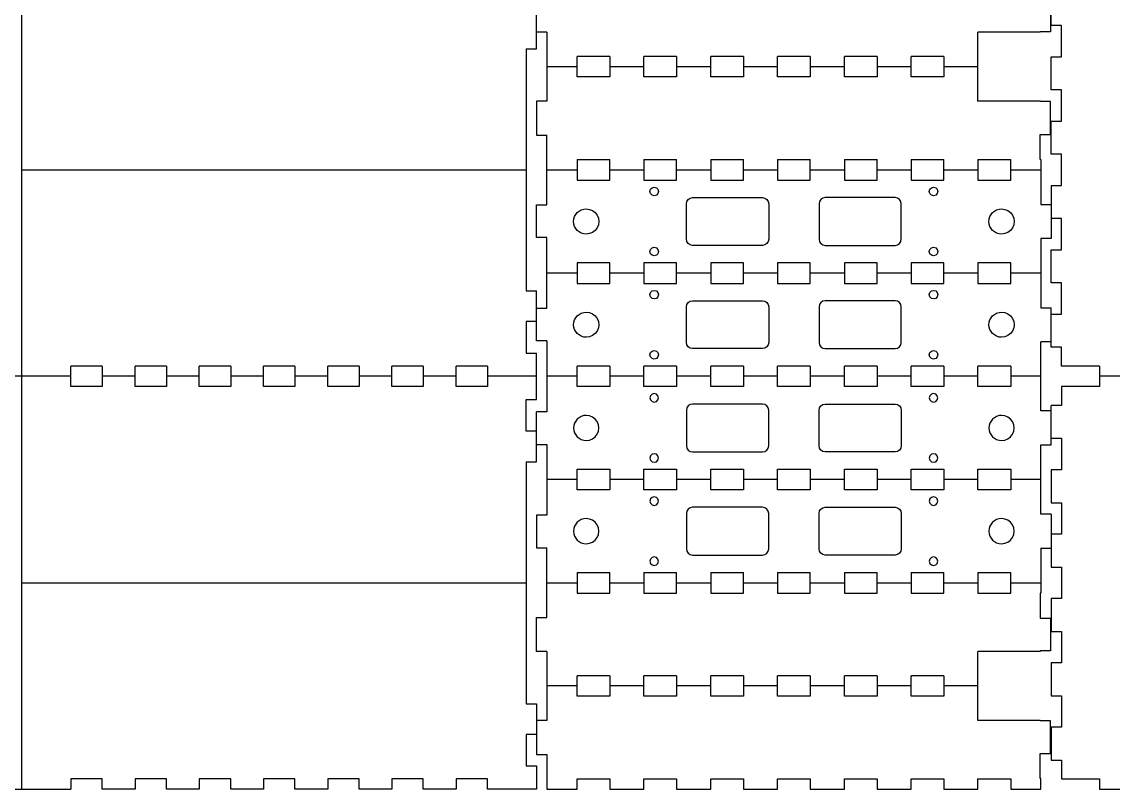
# Model space of a CAD drawing. Extents: x -1 to 935, y 218 to 700.
# Drawn here: x 300.5 to 619, y 217.9 to 441.8 of the extents above; entities that cross this region are included whole.
import ezdxf

# ---------------------------------------------------------------- set-up
doc = ezdxf.new("R2010")
doc.units = 0

msp = doc.modelspace()

# ---------------------------------------------------------------- linework, layer by layer
at = {"layer": 'LAYER_1'}
for p, q in [((300.532, 217.867), (300.532, 699.867)), ((600.932, 440.77), (600.932, 450.361)), ((450.73, 433.916), (450.73, 448.768)), ((600.732, 448.496), (600.732, 438.95)), ((603.932, 440.77), (600.932, 440.77)), ((603.932, 431.581), (603.932, 440.77)), ((453.732, 438.842), (450.732, 438.842)), ((453.732, 438.842), (453.732, 418.643)), ((597.732, 438.842), (579.557, 438.842)), ((579.557, 418.643), (579.557, 438.842)), ((600.732, 438.95), (597.732, 438.95)), ((597.732, 438.95), (597.732, 438.842)), ((447.732, 433.916), (450.732, 433.916)), ((447.732, 433.916), (447.732, 363.319)), ((472.107, 431.735), (462.557, 431.735)), ((462.557, 425.75), (462.557, 431.735)), ((472.107, 431.735), (472.107, 425.75)), ((491.607, 431.735), (482.057, 431.735)), ((482.057, 425.75), (482.057, 431.735)), ((491.607, 431.735), (491.607, 425.75)), ((511.107, 431.735), (501.557, 431.735)), ((501.557, 425.75), (501.557, 431.735)), ((511.107, 431.735), (511.107, 425.75)), ((530.607, 431.735), (521.057, 431.735)), ((521.057, 425.75), (521.057, 431.735)), ((530.607, 431.735), (530.607, 425.75)), ((550.107, 431.735), (540.557, 431.735)), ((540.557, 425.75), (540.557, 431.735)), ((550.107, 431.735), (550.107, 425.75)), ((569.607, 431.735), (560.057, 431.735)), ((560.057, 425.75), (560.057, 431.735)), ((569.607, 431.735), (569.607, 425.75)), ((600.932, 421.991), (600.932, 431.581)), ((600.932, 431.581), (603.932, 431.581)), ((462.557, 428.743), (453.732, 428.743)), ((482.057, 428.743), (472.107, 428.743)), ((501.557, 428.743), (491.607, 428.743)), ((521.057, 428.743), (511.107, 428.743)), ((540.557, 428.743), (530.607, 428.743)), ((560.057, 428.743), (550.107, 428.743)), ((579.557, 428.743), (569.607, 428.743)), ((472.107, 425.75), (462.557, 425.75)), ((491.607, 425.75), (482.057, 425.75)), ((511.107, 425.75), (501.557, 425.75)), ((530.607, 425.75), (521.057, 425.75)), ((550.107, 425.75), (540.557, 425.75)), ((569.607, 425.75), (560.057, 425.75)), ((603.932, 421.991), (600.932, 421.991)), ((603.932, 412.802), (603.932, 421.991)), ((453.732, 418.643), (450.732, 418.643)), ((450.732, 418.643), (450.732, 408.717)), ((597.732, 418.643), (579.557, 418.643)), ((597.732, 418.535), (597.732, 418.643)), ((600.732, 418.535), (597.732, 418.535)), ((600.732, 408.989), (600.732, 418.535)), ((600.932, 403.212), (600.932, 412.802)), ((600.932, 412.802), (603.932, 412.802)), ((450.732, 408.717), (453.732, 408.717)), ((453.732, 388.4), (453.732, 408.717)), ((597.732, 401.701), (597.732, 408.989)), ((597.732, 408.989), (600.732, 408.989)), ((462.557, 401.61), (462.557, 395.625)), ((462.557, 401.61), (472.107, 401.61)), ((472.107, 395.625), (472.107, 401.61)), ((482.057, 401.61), (482.057, 395.625)), ((482.057, 401.61), (491.607, 401.61)), ((491.607, 395.625), (491.607, 401.61)), ((501.557, 401.61), (501.557, 395.625)), ((501.557, 401.61), (511.107, 401.61)), ((511.107, 395.625), (511.107, 401.61)), ((521.057, 401.61), (521.057, 395.625)), ((521.057, 401.61), (530.607, 401.61)), ((530.607, 395.625), (530.607, 401.61)), ((540.557, 401.61), (540.557, 395.625)), ((540.557, 401.61), (550.107, 401.61)), ((550.107, 395.625), (550.107, 401.61)), ((560.057, 401.61), (569.607, 401.61)), ((560.057, 401.61), (560.057, 395.625)), ((569.607, 395.625), (569.607, 401.61)), ((579.557, 401.61), (579.557, 395.625)), ((579.557, 401.61), (589.107, 401.61)), ((589.107, 395.625), (589.107, 401.61)), ((597.932, 401.701), (597.732, 401.701)), ((597.932, 401.701), (597.932, 388.518)), ((603.932, 403.212), (600.932, 403.212)), ((603.932, 394.023), (603.932, 403.212)), ((300.532, 398.617), (447.732, 398.617)), ((453.732, 398.617), (462.557, 398.617)), ((472.107, 398.617), (482.057, 398.617)), ((491.607, 398.617), (501.557, 398.617)), ((511.107, 398.617), (521.057, 398.617)), ((530.607, 398.618), (540.557, 398.618)), ((550.107, 398.618), (560.057, 398.618)), ((569.607, 398.618), (579.557, 398.618)), ((589.107, 398.618), (597.932, 398.618)), ((462.557, 395.625), (472.107, 395.625)), ((482.057, 395.625), (491.607, 395.625)), ((501.557, 395.625), (511.107, 395.625)), ((521.057, 395.625), (530.607, 395.625)), ((540.557, 395.625), (550.107, 395.625)), ((560.057, 395.625), (569.607, 395.625)), ((579.557, 395.625), (589.107, 395.625)), ((483.83175, 392.3335), (483.999, 392.957)), ((483.999, 391.71), (483.83175, 392.3335)), ((483.999, 392.957), (484.456875, 393.41325)), ((484.456875, 393.41325), (485.082, 393.58)), ((485.082, 393.58), (485.707, 393.41325)), ((485.707, 393.41325), (486.164, 392.957)), ((486.164, 392.957), (486.332, 392.3335)), ((486.332, 392.3335), (486.164, 391.71)), ((565.332, 392.3335), (565.5, 392.957)), ((565.5, 391.71), (565.332, 392.3335)), ((565.5, 392.957), (565.957, 393.41325)), ((565.957, 393.41325), (566.582, 393.58)), ((566.582, 393.58), (567.207125, 393.41325)), ((567.207125, 393.41325), (567.665, 392.957)), ((567.665, 392.957), (567.83225, 392.3335)), ((567.83225, 392.3335), (567.665, 391.71)), ((600.932, 394.023), (603.932, 394.023)), ((600.932, 394.023), (600.932, 378.587)), ((484.456875, 391.25325), (483.999, 391.71)), ((485.082, 391.086), (484.456875, 391.25325)), ((485.707, 391.25325), (485.082, 391.086)), ((486.164, 391.71), (485.707, 391.25325)), ((494.482, 388.742), (494.619125, 389.4295)), ((494.482, 378.368), (494.482, 388.742)), ((494.619125, 389.4295), (495.009, 390.012)), ((495.009, 390.012), (495.593375, 390.401375)), ((495.593375, 390.401375), (496.282, 390.538)), ((496.282, 390.538), (516.682, 390.538)), ((516.682, 390.538), (517.370625, 390.401375)), ((517.370625, 390.401375), (517.955, 390.012)), ((517.955, 390.012), (518.344875, 389.4295)), ((518.344875, 389.4295), (518.482, 388.742)), ((518.482, 388.742), (518.482, 378.368)), ((533.323469, 389.441125), (533.182, 388.742)), ((533.182, 388.742), (533.182, 378.368)), ((533.70925, 390.012), (533.323469, 389.441125)), ((534.281406, 390.396875), (533.70925, 390.012)), ((534.982, 390.538), (534.281406, 390.396875)), ((555.382, 390.538), (534.982, 390.538)), ((556.070625, 390.401375), (555.382, 390.538)), ((556.655, 390.012), (556.070625, 390.401375)), ((557.044875, 389.4295), (556.655, 390.012)), ((557.182, 388.742), (557.044875, 389.4295)), ((557.182, 378.368), (557.182, 388.742)), ((565.957, 391.25325), (565.5, 391.71)), ((566.582, 391.086), (565.957, 391.25325)), ((567.207125, 391.25325), (566.582, 391.086)), ((567.665, 391.71), (567.207125, 391.25325)), ((450.732, 378.874), (450.732, 388.4)), ((450.732, 388.4), (453.732, 388.4)), ((461.84575, 384.982109), (462.63325, 386.147375)), ((462.63325, 386.147375), (463.801375, 386.932953)), ((463.801375, 386.932953), (464.491258, 387.146533)), ((464.491258, 387.146533), (465.232, 387.221)), ((465.232, 387.221), (466.190875, 387.094062)), ((466.190875, 387.094062), (467.0695, 386.72975)), ((467.0695, 386.72975), (467.825125, 386.152812)), ((467.825125, 386.152812), (468.415, 385.388)), ((468.415, 385.388), (468.784, 384.49625)), ((583.04575, 384.982109), (583.83325, 386.147375)), ((583.83325, 386.147375), (585.001375, 386.932953)), ((585.001375, 386.932953), (585.691258, 387.146533)), ((585.691258, 387.146533), (586.432, 387.221)), ((586.432, 387.221), (587.390875, 387.094062)), ((587.390875, 387.094062), (588.2695, 386.72975)), ((588.2695, 386.72975), (589.025125, 386.152812)), ((589.025125, 386.152812), (589.615, 385.388)), ((589.615, 385.388), (589.984, 384.49625)), ((597.932, 388.518), (600.932, 388.518)), ((461.557, 383.555), (461.631648, 384.29392)), ((461.631648, 382.816367), (461.557, 383.555)), ((461.631648, 384.29392), (461.84575, 384.982109)), ((461.84575, 382.128312), (461.631648, 382.816367)), ((468.784, 382.61375), (468.415, 381.722)), ((468.784, 384.49625), (468.907, 383.555)), ((468.907, 383.555), (468.784, 382.61375)), ((582.757, 383.555), (582.831648, 384.29392)), ((582.831648, 382.816367), (582.757, 383.555)), ((582.831648, 384.29392), (583.04575, 384.982109)), ((583.04575, 382.128312), (582.831648, 382.816367)), ((589.984, 382.61375), (589.615, 381.722)), ((589.984, 384.49625), (590.107, 383.555)), ((590.107, 383.555), (589.984, 382.61375)), ((603.932, 384.433), (600.932, 384.433)), ((603.932, 375.244), (603.932, 384.433)), ((462.63325, 380.963), (461.84575, 382.128312)), ((463.801375, 380.177188), (462.63325, 380.963)), ((464.491258, 379.963508), (463.801375, 380.177188)), ((465.232, 379.889), (464.491258, 379.963508)), ((466.190875, 380.015938), (465.232, 379.889)), ((467.0695, 380.38025), (466.190875, 380.015938)), ((467.825125, 380.957188), (467.0695, 380.38025)), ((468.415, 381.722), (467.825125, 380.957188)), ((583.83325, 380.963), (583.04575, 382.128312)), ((585.001375, 380.177188), (583.83325, 380.963)), ((585.691258, 379.963508), (585.001375, 380.177188)), ((586.432, 379.889), (585.691258, 379.963508)), ((587.390875, 380.015938), (586.432, 379.889)), ((588.2695, 380.38025), (587.390875, 380.015938)), ((589.025125, 380.957188), (588.2695, 380.38025)), ((589.615, 381.722), (589.025125, 380.957188)), ((453.732, 378.874), (450.732, 378.874)), ((453.732, 358.274), (453.732, 378.874)), ((483.999, 375.4), (484.456875, 375.85675)), ((484.456875, 375.85675), (485.082, 376.024)), ((485.082, 376.024), (485.707, 375.85675)), ((485.707, 375.85675), (486.164, 375.4)), ((494.619125, 377.680875), (494.482, 378.368)), ((495.009, 377.098), (494.619125, 377.680875)), ((495.593375, 376.7095), (495.009, 377.098)), ((496.282, 376.573), (495.593375, 376.7095)), ((516.682, 376.573), (496.282, 376.573)), ((517.370625, 376.7095), (516.682, 376.573)), ((517.955, 377.098), (517.370625, 376.7095)), ((518.344875, 377.680875), (517.955, 377.098)), ((518.482, 378.368), (518.344875, 377.680875)), ((533.182, 378.368), (533.323469, 377.669031)), ((533.323469, 377.669031), (533.70925, 377.0985)), ((533.70925, 377.0985), (534.281406, 376.713969)), ((534.281406, 376.713969), (534.982, 376.573)), ((534.982, 376.573), (555.382, 376.573)), ((555.382, 376.573), (556.070625, 376.7095)), ((556.070625, 376.7095), (556.655, 377.098)), ((556.655, 377.098), (557.044875, 377.680875)), ((557.044875, 377.680875), (557.182, 378.368)), ((565.5, 375.4), (565.957, 375.85675)), ((565.957, 375.85675), (566.582, 376.024)), ((566.582, 376.024), (567.207125, 375.85675)), ((567.207125, 375.85675), (567.665, 375.4)), ((600.932, 378.587), (597.932, 378.587)), ((597.932, 378.587), (597.932, 358.392)), ((483.83175, 374.777), (483.999, 375.4)), ((483.999, 374.154), (483.83175, 374.777)), ((484.456875, 373.69725), (483.999, 374.154)), ((485.082, 373.53), (484.456875, 373.69725)), ((485.707, 373.69725), (485.082, 373.53)), ((486.164, 374.154), (485.707, 373.69725)), ((486.164, 375.4), (486.332, 374.777)), ((486.332, 374.777), (486.164, 374.154)), ((565.332, 374.777), (565.5, 375.4)), ((565.5, 374.154), (565.332, 374.777)), ((565.957, 373.69725), (565.5, 374.154)), ((566.582, 373.53), (565.957, 373.69725)), ((567.207125, 373.69725), (566.582, 373.53)), ((567.665, 374.154), (567.207125, 373.69725)), ((567.665, 375.4), (567.83225, 374.777)), ((567.83225, 374.777), (567.665, 374.154)), ((600.932, 365.653), (600.932, 375.244)), ((600.932, 375.244), (603.932, 375.244)), ((472.107, 371.485), (462.557, 371.485)), ((462.557, 371.485), (462.557, 365.499)), ((472.107, 365.499), (472.107, 371.485)), ((491.607, 371.485), (482.057, 371.485)), ((482.057, 371.485), (482.057, 365.499)), ((491.607, 365.499), (491.607, 371.485)), ((511.107, 371.485), (501.557, 371.485)), ((501.557, 371.485), (501.557, 365.499)), ((511.107, 365.499), (511.107, 371.485)), ((530.607, 371.485), (521.057, 371.485)), ((521.057, 371.485), (521.057, 365.499)), ((530.607, 365.499), (530.607, 371.485)), ((550.107, 371.485), (540.557, 371.485)), ((540.557, 371.485), (540.557, 365.499)), ((550.107, 365.499), (550.107, 371.485)), ((569.607, 371.485), (560.057, 371.485)), ((560.057, 371.485), (560.057, 365.499)), ((569.607, 365.499), (569.607, 371.485)), ((589.107, 371.485), (579.557, 371.485)), ((579.557, 371.485), (579.557, 365.499)), ((589.107, 365.499), (589.107, 371.485)), ((462.557, 368.493), (453.732, 368.493)), ((482.057, 368.493), (472.107, 368.493)), ((501.557, 368.493), (491.607, 368.493)), ((521.057, 368.493), (511.107, 368.493)), ((540.557, 368.493), (530.607, 368.493)), ((560.057, 368.493), (550.107, 368.493)), ((579.557, 368.493), (569.607, 368.493)), ((597.932, 368.493), (589.107, 368.493)), ((447.732, 363.319), (450.732, 363.319)), ((450.732, 348.748), (450.732, 363.319)), ((462.557, 365.499), (472.107, 365.499)), ((482.057, 365.499), (491.607, 365.499)), ((483.999, 362.831), (484.456875, 363.28725)), ((484.456875, 363.28725), (485.082, 363.454)), ((485.082, 363.454), (485.707, 363.28725)), ((485.707, 363.28725), (486.164, 362.831)), ((501.557, 365.499), (511.107, 365.499)), ((521.057, 365.499), (530.607, 365.499)), ((540.557, 365.499), (550.107, 365.499)), ((560.057, 365.499), (569.607, 365.499)), ((565.5, 362.831), (565.957, 363.28725)), ((565.957, 363.28725), (566.582, 363.454)), ((566.582, 363.454), (567.207125, 363.28725)), ((567.207125, 363.28725), (567.665, 362.831)), ((579.557, 365.499), (589.107, 365.499)), ((603.932, 365.653), (600.932, 365.653)), ((603.932, 356.464), (603.932, 365.653)), ((483.83175, 362.2075), (483.999, 362.831)), ((483.999, 361.584), (483.83175, 362.2075)), ((484.456875, 361.12775), (483.999, 361.584)), ((485.082, 360.961), (484.456875, 361.12775)), ((485.707, 361.12775), (485.082, 360.961)), ((486.164, 361.584), (485.707, 361.12775)), ((486.164, 362.831), (486.332, 362.2075)), ((486.332, 362.2075), (486.164, 361.584)), ((494.619125, 359.3035), (495.009, 359.886)), ((495.009, 359.886), (495.593375, 360.275375)), ((495.593375, 360.275375), (496.282, 360.412)), ((496.282, 360.412), (516.682, 360.412)), ((516.682, 360.412), (517.370625, 360.275375)), ((517.370625, 360.275375), (517.955, 359.886)), ((517.955, 359.886), (518.344875, 359.3035)), ((533.70925, 359.886), (533.323469, 359.315125)), ((534.281406, 360.270875), (533.70925, 359.886)), ((534.982, 360.412), (534.281406, 360.270875)), ((555.382, 360.412), (534.982, 360.412)), ((556.070625, 360.275375), (555.382, 360.412)), ((556.655, 359.886), (556.070625, 360.275375)), ((557.044875, 359.3035), (556.655, 359.886)), ((565.332, 362.2075), (565.5, 362.831)), ((565.5, 361.584), (565.332, 362.2075)), ((565.957, 361.12775), (565.5, 361.584)), ((566.582, 360.961), (565.957, 361.12775)), ((567.207125, 361.12775), (566.582, 360.961)), ((567.665, 361.584), (567.207125, 361.12775)), ((567.665, 362.831), (567.83225, 362.2075)), ((567.83225, 362.2075), (567.665, 361.584)), ((450.732, 358.274), (453.732, 358.274)), ((462.63325, 356.021375), (463.801375, 356.806953)), ((463.801375, 356.806953), (464.491258, 357.020533)), ((464.491258, 357.020533), (465.232, 357.095)), ((465.232, 357.095), (466.190875, 356.968062)), ((466.190875, 356.968062), (467.0695, 356.60375)), ((494.482, 358.616), (494.619125, 359.3035)), ((494.482, 348.242), (494.482, 358.616)), ((518.344875, 359.3035), (518.482, 358.616)), ((518.482, 358.616), (518.482, 348.242)), ((533.323469, 359.315125), (533.182, 358.616)), ((533.182, 358.616), (533.182, 348.242)), ((557.182, 358.616), (557.044875, 359.3035)), ((557.182, 348.242), (557.182, 358.616)), ((583.83325, 356.021375), (585.001375, 356.806953)), ((585.001375, 356.806953), (585.691258, 357.020533)), ((585.691258, 357.020533), (586.432, 357.095)), ((586.432, 357.095), (587.390875, 356.968062)), ((587.390875, 356.968062), (588.2695, 356.60375)), ((597.932, 358.392), (600.932, 358.392)), ((600.932, 346.874), (600.932, 358.392)), ((450.732, 354.331), (447.732, 354.331)), ((447.732, 354.331), (447.732, 345.157)), ((461.557, 353.429), (461.631648, 354.16792)), ((461.631648, 354.16792), (461.84575, 354.856109)), ((461.84575, 354.856109), (462.63325, 356.021375)), ((467.0695, 356.60375), (467.825125, 356.026813)), ((467.825125, 356.026813), (468.415, 355.262)), ((468.415, 355.262), (468.784, 354.370391)), ((468.784, 354.370391), (468.907, 353.429375)), ((582.757, 353.429), (582.831648, 354.16792)), ((582.831648, 354.16792), (583.04575, 354.856109)), ((583.04575, 354.856109), (583.83325, 356.021375)), ((588.2695, 356.60375), (589.025125, 356.026813)), ((589.025125, 356.026813), (589.615, 355.262)), ((589.615, 355.262), (589.984, 354.370391)), ((589.984, 354.370391), (590.107, 353.429375)), ((600.932, 356.464), (603.932, 356.464)), ((461.631648, 352.690367), (461.557, 353.429)), ((461.84575, 352.002313), (461.631648, 352.690367)), ((462.63325, 350.837), (461.84575, 352.002313)), ((463.801375, 350.051188), (462.63325, 350.837)), ((467.825125, 350.831187), (467.0695, 350.25425)), ((468.415, 351.596), (467.825125, 350.831187)), ((468.784, 352.488172), (468.415, 351.596)), ((468.907, 353.429375), (468.784, 352.488172)), ((582.831648, 352.690367), (582.757, 353.429)), ((583.04575, 352.002313), (582.831648, 352.690367)), ((583.83325, 350.837), (583.04575, 352.002313)), ((585.001375, 350.051188), (583.83325, 350.837)), ((589.025125, 350.831187), (588.2695, 350.25425)), ((589.615, 351.596), (589.025125, 350.831187)), ((589.984, 352.488172), (589.615, 351.596)), ((590.107, 353.429375), (589.984, 352.488172)), ((453.732, 348.748), (450.732, 348.748)), ((453.732, 348.748), (453.732, 327.987)), ((464.491258, 349.837508), (463.801375, 350.051188)), ((465.232, 349.763), (464.491258, 349.837508)), ((466.190875, 349.889937), (465.232, 349.763)), ((467.0695, 350.25425), (466.190875, 349.889937)), ((494.619125, 347.554875), (494.482, 348.242)), ((495.009, 346.972), (494.619125, 347.554875)), ((518.344875, 347.554875), (517.955, 346.972)), ((518.482, 348.242), (518.344875, 347.554875)), ((533.182, 348.242), (533.323469, 347.543031)), ((533.323469, 347.543031), (533.70925, 346.9725)), ((556.655, 346.972), (557.044875, 347.554875)), ((557.044875, 347.554875), (557.182, 348.242)), ((585.691258, 349.837508), (585.001375, 350.051188)), ((586.432, 349.763), (585.691258, 349.837508)), ((587.390875, 349.889937), (586.432, 349.763)), ((588.2695, 350.25425), (587.390875, 349.889937)), ((597.932, 328.273), (597.932, 348.461)), ((600.932, 348.461), (597.932, 348.461)), ((447.732, 345.157), (450.732, 345.157)), ((450.732, 331.578), (450.732, 345.157)), ((483.83175, 344.651), (483.999, 345.274)), ((483.999, 344.028), (483.83175, 344.651)), ((483.999, 345.274), (484.456875, 345.73075)), ((484.456875, 343.57125), (483.999, 344.028)), ((484.456875, 345.73075), (485.082, 345.898)), ((485.082, 345.898), (485.707, 345.73075)), ((485.707, 345.73075), (486.164, 345.274)), ((486.164, 344.028), (485.707, 343.57125)), ((486.164, 345.274), (486.332, 344.651)), ((486.332, 344.651), (486.164, 344.028)), ((495.593375, 346.5835), (495.009, 346.972)), ((496.282, 346.447), (495.593375, 346.5835)), ((516.682, 346.447), (496.282, 346.447)), ((517.370625, 346.5835), (516.682, 346.447)), ((517.955, 346.972), (517.370625, 346.5835)), ((533.70925, 346.9725), (534.281406, 346.587969)), ((534.281406, 346.587969), (534.982, 346.447)), ((534.982, 346.447), (555.382, 346.447)), ((555.382, 346.447), (556.070625, 346.5835)), ((556.070625, 346.5835), (556.655, 346.972)), ((565.332, 344.651), (565.5, 345.274)), ((565.5, 344.028), (565.332, 344.651)), ((565.5, 345.274), (565.957, 345.73075)), ((565.957, 343.57125), (565.5, 344.028)), ((565.957, 345.73075), (566.582, 345.898)), ((566.582, 345.898), (567.207125, 345.73075)), ((567.207125, 345.73075), (567.665, 345.274)), ((567.665, 344.028), (567.207125, 343.57125)), ((567.665, 345.274), (567.83225, 344.651)), ((567.83225, 344.651), (567.665, 344.028)), ((603.932, 346.874), (600.932, 346.874)), ((603.932, 341.375), (603.932, 346.874)), ((314.851, 335.365), (314.851, 341.37)), ((324.018, 341.37), (314.851, 341.37)), ((324.018, 341.37), (324.018, 335.365)), ((333.584, 335.365), (333.584, 341.37)), ((342.75, 341.37), (333.584, 341.37)), ((342.75, 341.37), (342.75, 335.365)), ((352.316, 335.365), (352.316, 341.37)), ((361.482, 341.37), (352.316, 341.37)), ((361.482, 341.37), (361.482, 335.365)), ((371.049, 335.365), (371.049, 341.37)), ((380.215, 341.37), (371.049, 341.37)), ((380.215, 341.37), (380.215, 335.365)), ((389.781, 335.365), (389.781, 341.37)), ((398.947, 341.37), (389.781, 341.37)), ((398.947, 341.37), (398.947, 335.365)), ((408.514, 335.365), (408.514, 341.37)), ((417.68, 341.37), (408.514, 341.37)), ((417.68, 341.37), (417.68, 335.365)), ((427.246, 335.365), (427.246, 341.37)), ((436.412, 341.37), (427.246, 341.37)), ((436.412, 341.37), (436.412, 335.365)), ((462.557, 335.376), (462.557, 341.359)), ((472.107, 341.359), (462.557, 341.359)), ((472.107, 341.359), (472.107, 335.376)), ((482.057, 335.376), (482.057, 341.359)), ((491.607, 341.359), (482.057, 341.359)), ((485.082, 343.404), (484.456875, 343.57125)), ((485.707, 343.57125), (485.082, 343.404)), ((491.607, 341.359), (491.607, 335.376)), ((501.557, 335.376), (501.557, 341.359)), ((511.107, 341.359), (501.557, 341.359)), ((511.107, 341.359), (511.107, 335.376)), ((521.057, 335.376), (521.057, 341.359)), ((530.607, 341.359), (521.057, 341.359)), ((530.607, 341.359), (530.607, 335.376)), ((540.557, 335.376), (540.557, 341.359)), ((550.107, 341.359), (540.557, 341.359)), ((550.107, 341.359), (550.107, 335.376)), ((560.057, 335.376), (560.057, 341.359)), ((569.607, 341.359), (560.057, 341.359)), ((566.582, 343.404), (565.957, 343.57125)), ((567.207125, 343.57125), (566.582, 343.404)), ((569.607, 341.359), (569.607, 335.376)), ((579.557, 335.376), (579.557, 341.359)), ((589.107, 341.359), (579.557, 341.359)), ((589.107, 341.359), (589.107, 335.376)), ((615.051, 341.375), (603.932, 341.375)), ((615.051, 341.375), (615.051, 335.36)), ((314.851, 338.367), (0.132353, 338.368)), ((333.584, 338.367), (324.018, 338.367)), ((352.316, 338.368), (342.75, 338.368)), ((371.049, 338.368), (361.482, 338.368)), ((389.781, 338.368), (380.215, 338.368)), ((408.514, 338.367), (398.947, 338.367)), ((427.246, 338.368), (417.68, 338.368)), ((450.732, 338.368), (436.412, 338.368)), ((462.557, 338.368), (453.732, 338.368)), ((482.057, 338.368), (472.107, 338.368)), ((501.557, 338.367), (491.607, 338.367)), ((521.057, 338.367), (511.107, 338.367)), ((540.557, 338.367), (530.607, 338.367)), ((560.057, 338.368), (550.107, 338.368)), ((579.557, 338.368), (569.607, 338.368)), ((597.932, 338.368), (589.107, 338.368)), ((624.617, 338.367), (615.051, 338.367)), ((324.018, 335.365), (314.851, 335.365)), ((342.75, 335.365), (333.584, 335.365)), ((361.482, 335.365), (352.316, 335.365)), ((380.215, 335.365), (371.049, 335.365)), ((398.947, 335.365), (389.781, 335.365)), ((417.68, 335.365), (408.514, 335.365)), ((436.412, 335.365), (427.246, 335.365)), ((472.107, 335.376), (462.557, 335.376)), ((491.607, 335.376), (482.057, 335.376)), ((511.107, 335.376), (501.557, 335.376)), ((530.607, 335.376), (521.057, 335.376)), ((550.107, 335.376), (540.557, 335.376)), ((569.607, 335.376), (560.057, 335.376)), ((589.107, 335.376), (579.557, 335.376)), ((615.051, 335.36), (603.932, 335.36)), ((603.932, 335.36), (603.932, 329.861)), ((447.732, 322.404), (447.732, 331.578)), ((447.732, 331.578), (450.732, 331.578)), ((483.999, 332.707), (483.83175, 332.083875)), ((483.83175, 332.083875), (483.999, 331.46)), ((484.456875, 333.16375), (483.999, 332.707)), ((483.999, 331.46), (484.456875, 331.004125)), ((485.082, 333.331), (484.456875, 333.16375)), ((485.707, 333.16375), (485.082, 333.331)), ((486.164, 332.707), (485.707, 333.16375)), ((485.707, 331.004125), (486.164, 331.46)), ((486.332, 332.083875), (486.164, 332.707)), ((486.164, 331.46), (486.332, 332.083875)), ((565.5, 332.707), (565.332, 332.083875)), ((565.332, 332.083875), (565.5, 331.46)), ((565.957, 333.16375), (565.5, 332.707)), ((565.5, 331.46), (565.957, 331.004125)), ((566.582, 333.331), (565.957, 333.16375)), ((567.207125, 333.16375), (566.582, 333.331)), ((567.665, 332.707), (567.207125, 333.16375)), ((567.207125, 331.004125), (567.665, 331.46)), ((567.83225, 332.083875), (567.665, 332.707)), ((567.665, 331.46), (567.83225, 332.083875)), ((484.456875, 331.004125), (485.082, 330.837)), ((485.082, 330.837), (485.707, 331.004125)), ((494.619125, 329.18), (494.482, 328.493)), ((494.482, 328.493), (494.482, 318.119)), ((495.009, 329.762), (494.619125, 329.18)), ((495.593375, 330.151375), (495.009, 329.762)), ((496.282, 330.288), (495.593375, 330.151375)), ((516.682, 330.288), (496.282, 330.288)), ((517.370625, 330.151375), (516.682, 330.288)), ((517.955, 329.762), (517.370625, 330.151375)), ((518.344875, 329.18), (517.955, 329.762)), ((518.482, 328.493), (518.344875, 329.18)), ((518.482, 318.119), (518.482, 328.493)), ((533.182, 328.493), (533.323469, 329.191547)), ((533.182, 318.119), (533.182, 328.493)), ((533.323469, 329.191547), (533.70925, 329.762125)), ((533.70925, 329.762125), (534.281406, 330.146891)), ((534.281406, 330.146891), (534.982, 330.288)), ((534.982, 330.288), (555.382, 330.288)), ((555.382, 330.288), (556.070625, 330.151375)), ((556.070625, 330.151375), (556.655, 329.762)), ((556.655, 329.762), (557.044875, 329.18)), ((557.044875, 329.18), (557.182, 328.493)), ((557.182, 328.493), (557.182, 318.119)), ((565.957, 331.004125), (566.582, 330.837)), ((566.582, 330.837), (567.207125, 331.004125)), ((600.932, 328.273), (597.932, 328.273)), ((603.932, 329.861), (600.932, 329.861)), ((600.932, 318.343), (600.932, 329.861)), ((450.73, 313.416), (450.733, 327.987)), ((453.732, 327.987), (450.732, 327.987)), ((462.63325, 325.898), (461.84575, 324.732687)), ((463.801375, 326.683812), (462.63325, 325.898)), ((464.491258, 326.897492), (463.801375, 326.683812)), ((465.232, 326.972), (464.491258, 326.897492)), ((466.190875, 326.845062), (465.232, 326.972)), ((467.0695, 326.48075), (466.190875, 326.845062)), ((467.825125, 325.903813), (467.0695, 326.48075)), ((468.415, 325.139), (467.825125, 325.903813)), ((468.784, 324.246828), (468.415, 325.139)), ((583.83325, 325.898), (583.04575, 324.732687)), ((585.001375, 326.683812), (583.83325, 325.898)), ((585.691258, 326.897492), (585.001375, 326.683812)), ((586.432, 326.972), (585.691258, 326.897492)), ((587.390875, 326.845062), (586.432, 326.972)), ((588.2695, 326.48075), (587.390875, 326.845062)), ((589.025125, 325.903813), (588.2695, 326.48075)), ((589.615, 325.139), (589.025125, 325.903813)), ((589.984, 324.246828), (589.615, 325.139)), ((450.732, 322.404), (447.732, 322.404)), ((461.631648, 324.044633), (461.557, 323.306)), ((461.557, 323.306), (461.631648, 322.56708)), ((461.84575, 324.732687), (461.631648, 324.044633)), ((461.631648, 322.56708), (461.84575, 321.878891)), ((461.84575, 321.878891), (462.63325, 320.713625)), ((468.415, 321.473), (468.784, 322.364609)), ((468.907, 323.305625), (468.784, 324.246828)), ((468.784, 322.364609), (468.907, 323.305625)), ((582.831648, 324.044633), (582.757, 323.306)), ((582.757, 323.306), (582.831648, 322.56708)), ((583.04575, 324.732687), (582.831648, 324.044633)), ((582.831648, 322.56708), (583.04575, 321.878891)), ((583.04575, 321.878891), (583.83325, 320.713625)), ((589.615, 321.473), (589.984, 322.364609)), ((590.107, 323.305625), (589.984, 324.246828)), ((589.984, 322.364609), (590.107, 323.305625)), ((462.63325, 320.713625), (463.801375, 319.928047)), ((463.801375, 319.928047), (464.491258, 319.714467)), ((464.491258, 319.714467), (465.232, 319.64)), ((465.232, 319.64), (466.190875, 319.766797)), ((466.190875, 319.766797), (467.0695, 320.130875)), ((467.0695, 320.130875), (467.825125, 320.707766)), ((467.825125, 320.707766), (468.415, 321.473)), ((583.83325, 320.713625), (585.001375, 319.928047)), ((585.001375, 319.928047), (585.691258, 319.714467)), ((585.691258, 319.714467), (586.432, 319.64)), ((586.432, 319.64), (587.390875, 319.766797)), ((587.390875, 319.766797), (588.2695, 320.130875)), ((588.2695, 320.130875), (589.025125, 320.707766)), ((589.025125, 320.707766), (589.615, 321.473)), ((600.932, 320.271), (603.932, 320.271)), ((603.932, 320.271), (603.932, 311.081)), ((450.732, 318.46), (453.732, 318.46)), ((453.732, 318.46), (453.732, 297.861)), ((484.456875, 315.60725), (483.999, 315.151)), ((485.082, 315.774), (484.456875, 315.60725)), ((485.707, 315.60725), (485.082, 315.774)), ((486.164, 315.151), (485.707, 315.60725)), ((494.482, 318.119), (494.619125, 317.4315)), ((494.619125, 317.4315), (495.009, 316.849)), ((495.009, 316.849), (495.593375, 316.459625)), ((495.593375, 316.459625), (496.282, 316.323)), ((496.282, 316.323), (516.682, 316.323)), ((516.682, 316.323), (517.370625, 316.459625)), ((517.370625, 316.459625), (517.955, 316.849)), ((517.955, 316.849), (518.344875, 317.4315)), ((518.344875, 317.4315), (518.482, 318.119)), ((533.323469, 317.419875), (533.182, 318.119)), ((533.70925, 316.849), (533.323469, 317.419875)), ((534.281406, 316.464125), (533.70925, 316.849)), ((534.982, 316.323), (534.281406, 316.464125)), ((555.382, 316.323), (534.982, 316.323)), ((556.070625, 316.459625), (555.382, 316.323)), ((556.655, 316.849), (556.070625, 316.459625)), ((557.044875, 317.4315), (556.655, 316.849)), ((557.182, 318.119), (557.044875, 317.4315)), ((565.957, 315.60725), (565.5, 315.151)), ((566.582, 315.774), (565.957, 315.60725)), ((567.207125, 315.60725), (566.582, 315.774)), ((567.665, 315.151), (567.207125, 315.60725)), ((597.932, 298.147), (597.932, 318.343)), ((597.932, 318.343), (600.932, 318.343)), ((447.732, 313.416), (447.732, 242.819)), ((447.732, 313.416), (450.732, 313.416)), ((483.999, 315.151), (483.83175, 314.5275)), ((483.83175, 314.5275), (483.999, 313.904)), ((483.999, 313.904), (484.456875, 313.44775)), ((484.456875, 313.44775), (485.082, 313.281)), ((485.082, 313.281), (485.707, 313.44775)), ((485.707, 313.44775), (486.164, 313.904)), ((486.332, 314.5275), (486.164, 315.151)), ((486.164, 313.904), (486.332, 314.5275)), ((565.5, 315.151), (565.332, 314.5275)), ((565.332, 314.5275), (565.5, 313.904)), ((565.5, 313.904), (565.957, 313.44775)), ((565.957, 313.44775), (566.582, 313.281)), ((566.582, 313.281), (567.207125, 313.44775)), ((567.207125, 313.44775), (567.665, 313.904)), ((567.83225, 314.5275), (567.665, 315.151)), ((567.665, 313.904), (567.83225, 314.5275)), ((462.557, 305.25), (462.557, 311.236)), ((462.557, 311.236), (472.107, 311.236)), ((472.107, 311.236), (472.107, 305.25)), ((482.057, 305.25), (482.057, 311.236)), ((482.057, 311.236), (491.607, 311.236)), ((491.607, 311.236), (491.607, 305.25)), ((501.557, 305.25), (501.557, 311.236)), ((501.557, 311.236), (511.107, 311.236)), ((511.107, 311.236), (511.107, 305.25)), ((521.057, 305.25), (521.057, 311.236)), ((521.057, 311.236), (530.607, 311.236)), ((530.607, 311.236), (530.607, 305.25)), ((540.557, 305.25), (540.557, 311.236)), ((540.557, 311.236), (550.107, 311.236)), ((550.107, 311.236), (550.107, 305.25)), ((560.057, 305.25), (560.057, 311.236)), ((560.057, 311.236), (569.607, 311.236)), ((569.607, 311.236), (569.607, 305.25)), ((579.557, 305.25), (579.557, 311.236)), ((579.557, 311.236), (589.107, 311.236)), ((589.107, 311.236), (589.107, 305.25)), ((603.932, 311.081), (600.932, 311.081)), ((600.932, 311.081), (600.932, 301.491)), ((462.557, 308.242), (453.732, 308.242)), ((482.057, 308.242), (472.107, 308.242)), ((501.557, 308.242), (491.607, 308.242)), ((521.057, 308.242), (511.107, 308.242)), ((540.557, 308.242), (530.607, 308.242)), ((560.057, 308.242), (550.107, 308.242)), ((579.557, 308.242), (569.607, 308.242)), ((597.932, 308.242), (589.107, 308.242)), ((472.107, 305.25), (462.557, 305.25)), ((491.607, 305.25), (482.057, 305.25)), ((483.999, 302.581), (483.83175, 301.957875)), ((484.456875, 303.03775), (483.999, 302.581)), ((485.082, 303.205), (484.456875, 303.03775)), ((485.707, 303.03775), (485.082, 303.205)), ((486.164, 302.581), (485.707, 303.03775)), ((486.332, 301.957875), (486.164, 302.581)), ((511.107, 305.25), (501.557, 305.25)), ((530.607, 305.25), (521.057, 305.25)), ((550.107, 305.25), (540.557, 305.25)), ((569.607, 305.25), (560.057, 305.25)), ((565.5, 302.581), (565.332, 301.957875)), ((565.957, 303.03775), (565.5, 302.581)), ((566.582, 303.205), (565.957, 303.03775)), ((567.207125, 303.03775), (566.582, 303.205)), ((567.665, 302.581), (567.207125, 303.03775)), ((567.83225, 301.957875), (567.665, 302.581)), ((589.107, 305.25), (579.557, 305.25)), ((483.83175, 301.957875), (483.999, 301.334)), ((483.999, 301.334), (484.456875, 300.878125)), ((484.456875, 300.878125), (485.082, 300.711)), ((485.082, 300.711), (485.707, 300.878125)), ((485.707, 300.878125), (486.164, 301.334)), ((486.164, 301.334), (486.332, 301.957875)), ((495.009, 299.636), (494.619125, 299.054)), ((495.593375, 300.025375), (495.009, 299.636)), ((496.282, 300.162), (495.593375, 300.025375)), ((516.682, 300.162), (496.282, 300.162)), ((517.370625, 300.025375), (516.682, 300.162)), ((517.955, 299.636), (517.370625, 300.025375)), ((518.344875, 299.054), (517.955, 299.636)), ((533.323469, 299.065547), (533.70925, 299.636125)), ((533.70925, 299.636125), (534.281406, 300.020891)), ((534.281406, 300.020891), (534.982, 300.162)), ((534.982, 300.162), (555.382, 300.162)), ((555.382, 300.162), (556.070625, 300.025375)), ((556.070625, 300.025375), (556.655, 299.636)), ((556.655, 299.636), (557.044875, 299.054)), ((565.332, 301.957875), (565.5, 301.334)), ((565.5, 301.334), (565.957, 300.878125)), ((565.957, 300.878125), (566.582, 300.711)), ((566.582, 300.711), (567.207125, 300.878125)), ((567.207125, 300.878125), (567.665, 301.334)), ((567.665, 301.334), (567.83225, 301.957875)), ((600.932, 301.491), (603.932, 301.491)), ((603.932, 301.491), (603.932, 292.302)), ((453.732, 297.861), (450.732, 297.861)), ((450.732, 297.861), (450.732, 288.334)), ((463.801375, 296.557813), (462.63325, 295.772)), ((464.491258, 296.771492), (463.801375, 296.557813)), ((465.232, 296.846), (464.491258, 296.771492)), ((466.190875, 296.719062), (465.232, 296.846)), ((467.0695, 296.35475), (466.190875, 296.719062)), ((467.825125, 295.777812), (467.0695, 296.35475)), ((494.619125, 299.054), (494.482, 298.367)), ((494.482, 298.367), (494.482, 287.993)), ((518.482, 298.367), (518.344875, 299.054)), ((518.482, 287.993), (518.482, 298.367)), ((533.182, 298.367), (533.323469, 299.065547)), ((533.182, 287.993), (533.182, 298.367)), ((557.044875, 299.054), (557.182, 298.367)), ((557.182, 298.367), (557.182, 287.993)), ((585.001375, 296.557813), (583.83325, 295.772)), ((585.691258, 296.771492), (585.001375, 296.557813)), ((586.432, 296.846), (585.691258, 296.771492)), ((587.390875, 296.719062), (586.432, 296.846)), ((588.2695, 296.35475), (587.390875, 296.719062)), ((589.025125, 295.777812), (588.2695, 296.35475)), ((600.932, 298.147), (597.932, 298.147)), ((600.932, 298.147), (600.932, 282.712)), ((461.631648, 293.918633), (461.557, 293.18)), ((461.557, 293.18), (461.631648, 292.44108)), ((461.84575, 294.606688), (461.631648, 293.918633)), ((462.63325, 295.772), (461.84575, 294.606688)), ((468.415, 295.013), (467.825125, 295.777812)), ((468.784, 294.120828), (468.415, 295.013)), ((468.907, 293.179625), (468.784, 294.120828)), ((468.784, 292.238609), (468.907, 293.179625)), ((582.831648, 293.918633), (582.757, 293.18)), ((582.757, 293.18), (582.831648, 292.44108)), ((583.04575, 294.606688), (582.831648, 293.918633)), ((583.83325, 295.772), (583.04575, 294.606688)), ((589.615, 295.013), (589.025125, 295.777812)), ((589.984, 294.120828), (589.615, 295.013)), ((590.107, 293.179625), (589.984, 294.120828)), ((589.984, 292.238609), (590.107, 293.179625)), ((461.631648, 292.44108), (461.84575, 291.752891)), ((461.84575, 291.752891), (462.63325, 290.587625)), ((462.63325, 290.587625), (463.801375, 289.802047)), ((466.190875, 289.640938), (467.0695, 290.00525)), ((467.0695, 290.00525), (467.825125, 290.582188)), ((467.825125, 290.582188), (468.415, 291.347)), ((468.415, 291.347), (468.784, 292.238609)), ((582.831648, 292.44108), (583.04575, 291.752891)), ((583.04575, 291.752891), (583.83325, 290.587625)), ((583.83325, 290.587625), (585.001375, 289.802047)), ((587.390875, 289.640938), (588.2695, 290.00525)), ((588.2695, 290.00525), (589.025125, 290.582188)), ((589.025125, 290.582188), (589.615, 291.347)), ((589.615, 291.347), (589.984, 292.238609)), ((603.932, 292.302), (600.932, 292.302)), ((450.732, 288.334), (453.732, 288.334)), ((453.732, 268.018), (453.732, 288.334)), ((463.801375, 289.802047), (464.491258, 289.588467)), ((464.491258, 289.588467), (465.232, 289.514)), ((465.232, 289.514), (466.190875, 289.640938)), ((494.482, 287.993), (494.619125, 287.3055)), ((494.619125, 287.3055), (495.009, 286.723)), ((495.009, 286.723), (495.593375, 286.333625)), ((517.370625, 286.333625), (517.955, 286.723)), ((517.955, 286.723), (518.344875, 287.3055)), ((518.344875, 287.3055), (518.482, 287.993)), ((533.323469, 287.293875), (533.182, 287.993)), ((533.70925, 286.723), (533.323469, 287.293875)), ((534.281406, 286.338125), (533.70925, 286.723)), ((556.655, 286.723), (556.070625, 286.333625)), ((557.044875, 287.3055), (556.655, 286.723)), ((557.182, 287.993), (557.044875, 287.3055)), ((585.001375, 289.802047), (585.691258, 289.588467)), ((585.691258, 289.588467), (586.432, 289.514)), ((586.432, 289.514), (587.390875, 289.640938)), ((597.932, 288.217), (600.932, 288.217)), ((597.932, 288.217), (597.932, 275.033)), ((483.999, 285.025), (483.83175, 284.4015)), ((483.83175, 284.4015), (483.999, 283.778)), ((484.456875, 285.48125), (483.999, 285.025)), ((483.999, 283.778), (484.456875, 283.32175)), ((485.082, 285.648), (484.456875, 285.48125)), ((485.707, 285.48125), (485.082, 285.648)), ((486.164, 285.025), (485.707, 285.48125)), ((485.707, 283.32175), (486.164, 283.778)), ((486.332, 284.4015), (486.164, 285.025)), ((486.164, 283.778), (486.332, 284.4015)), ((495.593375, 286.333625), (496.282, 286.197)), ((496.282, 286.197), (516.682, 286.197)), ((516.682, 286.197), (517.370625, 286.333625)), ((534.982, 286.197), (534.281406, 286.338125)), ((555.382, 286.197), (534.982, 286.197)), ((556.070625, 286.333625), (555.382, 286.197)), ((565.5, 285.025), (565.332, 284.4015)), ((565.332, 284.4015), (565.5, 283.778)), ((565.957, 285.48125), (565.5, 285.025)), ((565.5, 283.778), (565.957, 283.32175)), ((566.582, 285.648), (565.957, 285.48125)), ((567.207125, 285.48125), (566.582, 285.648)), ((567.665, 285.025), (567.207125, 285.48125)), ((567.207125, 283.32175), (567.665, 283.778)), ((567.83225, 284.4015), (567.665, 285.025)), ((567.665, 283.778), (567.83225, 284.4015)), ((462.557, 281.11), (472.107, 281.11)), ((462.557, 281.11), (462.557, 275.125)), ((472.107, 275.125), (472.107, 281.11)), ((482.057, 281.11), (491.607, 281.11)), ((482.057, 281.11), (482.057, 275.125)), ((484.456875, 283.32175), (485.082, 283.155)), ((485.082, 283.155), (485.707, 283.32175)), ((491.607, 275.125), (491.607, 281.11)), ((501.557, 281.11), (511.107, 281.11)), ((501.557, 281.11), (501.557, 275.125)), ((511.107, 275.125), (511.107, 281.11)), ((521.057, 281.11), (530.607, 281.11)), ((521.057, 281.11), (521.057, 275.125)), ((530.607, 275.125), (530.607, 281.11)), ((540.557, 281.11), (550.107, 281.11)), ((540.557, 281.11), (540.557, 275.125)), ((550.107, 275.125), (550.107, 281.11)), ((560.057, 281.11), (560.057, 275.125)), ((560.057, 281.11), (569.607, 281.11)), ((565.957, 283.32175), (566.582, 283.155)), ((566.582, 283.155), (567.207125, 283.32175)), ((569.607, 275.125), (569.607, 281.11)), ((579.557, 281.11), (589.107, 281.11)), ((579.557, 281.11), (579.557, 275.125)), ((589.107, 275.125), (589.107, 281.11)), ((600.932, 282.712), (603.932, 282.712)), ((603.932, 282.712), (603.932, 273.523)), ((300.532, 278.118), (447.732, 278.118)), ((453.732, 278.118), (462.557, 278.118)), ((472.107, 278.118), (482.057, 278.118)), ((491.607, 278.118), (501.557, 278.118)), ((511.107, 278.118), (521.057, 278.118)), ((530.607, 278.117), (540.557, 278.117)), ((550.107, 278.117), (560.057, 278.117)), ((569.607, 278.117), (579.557, 278.117)), ((589.107, 278.117), (597.932, 278.117)), ((462.557, 275.125), (472.107, 275.125)), ((482.057, 275.125), (491.607, 275.125)), ((501.557, 275.125), (511.107, 275.125)), ((521.057, 275.125), (530.607, 275.125)), ((540.557, 275.125), (550.107, 275.125)), ((560.057, 275.125), (569.607, 275.125)), ((579.557, 275.125), (589.107, 275.125)), ((597.932, 275.033), (597.732, 275.033)), ((597.732, 275.033), (597.732, 267.745)), ((603.932, 273.523), (600.932, 273.523)), ((600.932, 273.523), (600.932, 263.933)), ((450.732, 258.092), (450.732, 268.018)), ((450.732, 268.018), (453.732, 268.018)), ((597.732, 267.745), (600.732, 267.745)), ((600.732, 267.745), (600.732, 258.2)), ((600.932, 263.933), (603.932, 263.933)), ((603.932, 263.933), (603.932, 254.744)), ((453.732, 258.092), (450.732, 258.092)), ((453.732, 258.092), (453.732, 237.892)), ((579.557, 237.892), (579.557, 258.092)), ((597.732, 258.092), (579.557, 258.092)), ((600.732, 258.2), (597.732, 258.2)), ((597.732, 258.2), (597.732, 258.092)), ((603.932, 254.744), (600.932, 254.744)), ((600.932, 254.744), (600.932, 245.154)), ((462.557, 245), (462.557, 250.985)), ((472.107, 250.985), (462.557, 250.985)), ((472.107, 250.985), (472.107, 245)), ((482.057, 245), (482.057, 250.985)), ((491.607, 250.985), (482.057, 250.985)), ((491.607, 250.985), (491.607, 245)), ((501.557, 245), (501.557, 250.985)), ((511.107, 250.985), (501.557, 250.985)), ((511.107, 250.985), (511.107, 245)), ((521.057, 245), (521.057, 250.985)), ((530.607, 250.985), (521.057, 250.985)), ((530.607, 250.985), (530.607, 245)), ((540.557, 245), (540.557, 250.985)), ((550.107, 250.985), (540.557, 250.985)), ((550.107, 250.985), (550.107, 245)), ((560.057, 245), (560.057, 250.985)), ((569.607, 250.985), (560.057, 250.985)), ((569.607, 250.985), (569.607, 245)), ((462.557, 247.992), (453.732, 247.992)), ((482.057, 247.992), (472.107, 247.992)), ((501.557, 247.992), (491.607, 247.992)), ((521.057, 247.992), (511.107, 247.992)), ((540.557, 247.992), (530.607, 247.992)), ((560.057, 247.992), (550.107, 247.992)), ((579.557, 247.992), (569.607, 247.992)), ((447.732, 242.819), (450.732, 242.819)), ((450.732, 242.819), (450.732, 227.967)), ((472.107, 245), (462.557, 245)), ((491.607, 245), (482.057, 245)), ((511.107, 245), (501.557, 245)), ((530.607, 245), (521.057, 245)), ((550.107, 245), (540.557, 245)), ((569.607, 245), (560.057, 245)), ((600.932, 245.154), (603.932, 245.154)), ((603.932, 245.154), (603.932, 235.964)), ((453.732, 237.892), (450.732, 237.892)), ((597.732, 237.892), (579.557, 237.892)), ((597.732, 237.784), (597.732, 237.892)), ((600.732, 237.784), (597.732, 237.784)), ((600.732, 228.239), (600.732, 237.784)), ((603.932, 235.964), (600.932, 235.964)), ((600.932, 235.964), (600.932, 226.374)), ((450.732, 233.831), (447.732, 233.831)), ((447.732, 233.831), (447.732, 224.657)), ((450.732, 227.967), (453.732, 227.967)), ((453.732, 227.967), (453.732, 217.867)), ((597.732, 220.951), (597.732, 228.239)), ((597.732, 228.239), (600.732, 228.239)), ((600.932, 226.374), (603.932, 226.374)), ((603.932, 226.374), (603.932, 220.875)), ((447.732, 224.657), (450.732, 224.657)), ((450.732, 224.657), (450.732, 217.867)), ((324.018, 220.87), (314.851, 220.87)), ((314.851, 220.87), (314.851, 217.867)), ((324.018, 217.867), (324.018, 220.87)), ((342.75, 220.87), (333.584, 220.87)), ((333.584, 220.87), (333.584, 217.867)), ((342.75, 217.867), (342.75, 220.87)), ((361.482, 220.87), (352.316, 220.87)), ((352.316, 220.87), (352.316, 217.867)), ((361.482, 217.867), (361.482, 220.87)), ((380.215, 220.87), (371.049, 220.87)), ((371.049, 220.87), (371.049, 217.867)), ((380.215, 217.867), (380.215, 220.87)), ((398.947, 220.87), (389.781, 220.87)), ((389.781, 220.87), (389.781, 217.867)), ((398.947, 217.867), (398.947, 220.87)), ((417.68, 220.87), (408.514, 220.87)), ((408.514, 220.87), (408.514, 217.867)), ((417.68, 217.867), (417.68, 220.87)), ((436.412, 220.87), (427.246, 220.87)), ((427.246, 220.87), (427.246, 217.867)), ((436.412, 217.867), (436.412, 220.87)), ((462.557, 217.867), (462.557, 220.86)), ((462.557, 220.86), (472.107, 220.86)), ((472.107, 220.86), (472.107, 217.867)), ((482.057, 217.867), (482.057, 220.86)), ((482.057, 220.86), (491.607, 220.86)), ((491.607, 220.86), (491.607, 217.867)), ((501.557, 217.867), (501.557, 220.86)), ((501.557, 220.86), (511.107, 220.86)), ((511.107, 220.86), (511.107, 217.867)), ((521.057, 217.867), (521.057, 220.86)), ((521.057, 220.86), (530.607, 220.86)), ((530.607, 220.86), (530.607, 217.867)), ((540.557, 217.867), (540.557, 220.86)), ((540.557, 220.86), (550.107, 220.86)), ((550.107, 220.86), (550.107, 217.867)), ((560.057, 217.867), (560.057, 220.86)), ((560.057, 220.86), (569.607, 220.86)), ((569.607, 220.86), (569.607, 217.867)), ((579.557, 217.867), (579.557, 220.86)), ((579.557, 220.86), (589.107, 220.86)), ((589.107, 220.86), (589.107, 217.867)), ((597.932, 220.951), (597.732, 220.951)), ((597.932, 217.867), (597.932, 220.951)), ((603.932, 220.875), (615.051, 220.875)), ((615.051, 220.875), (615.051, 217.868)), ((0.132353, 217.868), (314.851, 217.867)), ((333.584, 217.867), (324.018, 217.867)), ((352.316, 217.867), (342.75, 217.867)), ((371.049, 217.867), (361.482, 217.867)), ((389.781, 217.867), (380.215, 217.867)), ((408.514, 217.867), (398.947, 217.867)), ((427.246, 217.867), (417.68, 217.867)), ((450.732, 217.867), (436.412, 217.867)), ((453.732, 217.867), (462.557, 217.867)), ((472.107, 217.867), (482.057, 217.867)), ((491.607, 217.867), (501.557, 217.867)), ((511.107, 217.867), (521.057, 217.867)), ((530.607, 217.867), (540.557, 217.867)), ((550.107, 217.867), (560.057, 217.867)), ((569.607, 217.867), (579.557, 217.867)), ((589.107, 217.867), (597.932, 217.867)), ((615.051, 217.868), (624.617, 217.868))]:
    msp.add_line(p, q, dxfattribs=at)

doc.saveas('drawing.dxf')
